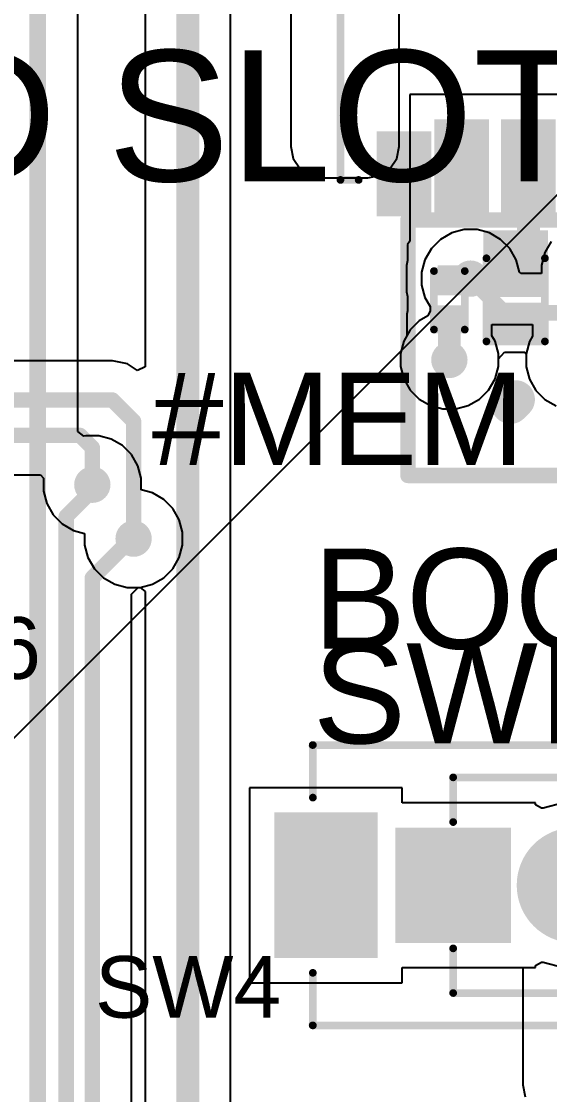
# Model space of a CAD drawing. Header units: millimetres. Extents: x 0 to 214, y 0 to 214.
# Drawn here: x 3.659 to 4.002, y 3.539 to 4.236 of the extents above; entities that cross this region are included whole.
import ezdxf

# ---------------------------------------------------------------- set-up
doc = ezdxf.new("R2010")
doc.units = ezdxf.units.MM
doc.header["$MEASUREMENT"] = 0
for name, color, linetype in [('BottomLayer', 5, 'Continuous'), ('BottomSolder', 6, 'Continuous'), ('MultiLayer', 9, 'Continuous'), ('PadHoleLayer', 156, 'Continuous'), ('TopLayer', 1, 'Continuous'), ('TopOverlay', 2, 'Continuous'), ('TopPaste', 8, 'Continuous'), ('TopSolder', 216, 'Continuous'), ('ViaHoleLayer', 16, 'Continuous')]:
    doc.layers.add(name, color=color, linetype=linetype)
doc.styles.add('Arial', font='', dxfattribs={"height": 0.2})
doc.styles.get('Arial').set_extended_font_data('Arial')

# ---------------------------------------------------------------- blocks, each defined once
blk = doc.blocks.new('DM3BT_DSF_PEJS_31')
at = {"layer": 'TopLayer'}
for points in [[(-0.20669, 0.32087), (-0.16732, 0.32087), (-0.16732, 0.26575), (-0.20669, 0.26575)], [(-0.12598, 0.26575), (-0.12598, 0.32087), (-0.09843, 0.32087), (-0.09843, 0.26575)], [(-0.08268, 0.26575), (-0.08268, 0.32087), (-0.05512, 0.32087), (-0.05512, 0.26575)], [(-0.03937, 0.26575), (-0.03937, 0.32087), (-0.01181, 0.32087), (-0.01181, 0.26575)], [(0.00394, 0.26575), (0.00394, 0.32087), (0.0315, 0.32087), (0.0315, 0.26575)], [(0.04724, 0.26575), (0.04724, 0.32087), (0.0748, 0.32087), (0.0748, 0.26575)], [(0.09055, 0.26575), (0.09055, 0.32087), (0.11811, 0.32087), (0.11811, 0.26575)], [(0.13386, 0.26575), (0.13386, 0.32087), (0.16142, 0.32087), (0.16142, 0.26575)], [(0.17717, 0.26575), (0.17717, 0.32087), (0.20472, 0.32087), (0.20472, 0.26575)], [(0.21457, 0.27362), (0.21457, 0.32087), (0.24213, 0.32087), (0.24213, 0.27362)], [(0.23819, 0.15157), (0.28543, 0.15157), (0.28543, 0.10433), (0.23819, 0.10433)], [(0.23819, -0.10039), (0.28543, -0.10039), (0.28543, -0.13189), (0.23819, -0.13189)], [(0.23819, -0.19488), (0.28543, -0.19488), (0.28543, -0.32087), (0.23819, -0.32087)], [(-0.29134, -0.25984), (-0.23228, -0.25984), (-0.23228, -0.33465), (-0.29134, -0.33465)]]:
    blk.add_hatch(color=1, dxfattribs=at).paths.add_polyline_path(points)
at = {"layer": 'TopPaste'}
for points in [[(-0.20669, 0.32087), (-0.16732, 0.32087), (-0.16732, 0.26575), (-0.20669, 0.26575)], [(-0.12598, 0.26575), (-0.12598, 0.32087), (-0.09843, 0.32087), (-0.09843, 0.26575)], [(-0.08268, 0.26575), (-0.08268, 0.32087), (-0.05512, 0.32087), (-0.05512, 0.26575)], [(-0.03937, 0.26575), (-0.03937, 0.32087), (-0.01181, 0.32087), (-0.01181, 0.26575)], [(0.00394, 0.26575), (0.00394, 0.32087), (0.0315, 0.32087), (0.0315, 0.26575)], [(0.04724, 0.26575), (0.04724, 0.32087), (0.0748, 0.32087), (0.0748, 0.26575)], [(0.09055, 0.26575), (0.09055, 0.32087), (0.11811, 0.32087), (0.11811, 0.26575)], [(0.13386, 0.26575), (0.13386, 0.32087), (0.16142, 0.32087), (0.16142, 0.26575)], [(0.17717, 0.26575), (0.17717, 0.32087), (0.20472, 0.32087), (0.20472, 0.26575)], [(0.21457, 0.27362), (0.21457, 0.32087), (0.24213, 0.32087), (0.24213, 0.27362)], [(0.23819, 0.15157), (0.28543, 0.15157), (0.28543, 0.10433), (0.23819, 0.10433)], [(0.23819, -0.10039), (0.28543, -0.10039), (0.28543, -0.13189), (0.23819, -0.13189)], [(0.23819, -0.19488), (0.28543, -0.19488), (0.28543, -0.32087), (0.23819, -0.32087)]]:
    blk.add_hatch(color=8, dxfattribs=at).paths.add_polyline_path(points)
at = {"layer": 'TopSolder'}
for points in [[(-0.21069, 0.32487), (-0.16332, 0.32487), (-0.16332, 0.26175), (-0.21069, 0.26175)], [(-0.12998, 0.26175), (-0.12998, 0.32487), (-0.09443, 0.32487), (-0.09443, 0.26175)], [(-0.08668, 0.26175), (-0.08668, 0.32487), (-0.05112, 0.32487), (-0.05112, 0.26175)], [(-0.04337, 0.26175), (-0.04337, 0.32487), (-0.00781, 0.32487), (-0.00781, 0.26175)], [(-0.00006, 0.26175), (-0.00006, 0.32487), (0.0355, 0.32487), (0.0355, 0.26175)], [(0.04324, 0.26175), (0.04324, 0.32487), (0.0788, 0.32487), (0.0788, 0.26175)], [(0.08655, 0.26175), (0.08655, 0.32487), (0.12211, 0.32487), (0.12211, 0.26175)], [(0.12986, 0.26175), (0.12986, 0.32487), (0.16542, 0.32487), (0.16542, 0.26175)], [(0.17317, 0.26175), (0.17317, 0.32487), (0.20872, 0.32487), (0.20872, 0.26175)], [(0.21057, 0.26962), (0.21057, 0.32487), (0.24613, 0.32487), (0.24613, 0.26962)], [(0.23419, 0.15557), (0.28943, 0.15557), (0.28943, 0.10033), (0.23419, 0.10033)], [(0.23419, -0.09639), (0.28943, -0.09639), (0.28943, -0.13589), (0.23419, -0.13589)], [(0.23419, -0.19088), (0.28943, -0.19088), (0.28943, -0.32487), (0.23419, -0.32487)], [(-0.29134, -0.25984), (-0.23228, -0.25984), (-0.23228, -0.33465), (-0.29134, -0.33465)]]:
    blk.add_hatch(color=216, dxfattribs=at).paths.add_polyline_path(points)
at = {"layer": 'TopLayer'}
for p, q in [((-0.29134, -0.33465), (-0.29134, -0.25984)), ((-0.29134, -0.25984), (-0.23228, -0.25984)), ((-0.23228, -0.25984), (-0.23228, -0.30906)), ((-0.23228, -0.30906), (-0.22638, -0.31496)), ((-0.22638, -0.31496), (-0.2126, -0.31496)), ((-0.2126, -0.31496), (-0.2126, -0.33465)), ((-0.2126, -0.33465), (-0.29134, -0.33465))]:
    blk.add_line(p, q, dxfattribs=at)
at = {"layer": 'TopOverlay', "const_width": 0.005}
for points in [[(-0.108, 0.333), (-0.118, 0.333)], [(-0.113, 0.328), (-0.118, 0.333)], [(-0.108, 0.333), (-0.113, 0.328)], [(-0.27559, 0.30118), (-0.27559, -0.24409)], [(-0.22244, 0.30118), (-0.27559, 0.30118)], [(0.26969, 0.30118), (0.25787, 0.30118)], [(0.26969, 0.30118), (0.26969, 0.16535)], [(0.26969, 0.09055), (0.26969, -0.08661)], [(0.26969, -0.14567), (0.26969, -0.18307)], [(0.25665, -0.33771), (-0.21579, -0.33771)]]:
    blk.add_lwpolyline(points, dxfattribs=at)
at = {"layer": 'TopOverlay', "const_width": 0.0025}
for points in [[(-0.11925, 0.333, 1), (-0.11675, 0.333, 1)], [(-0.11925, 0.333, 1), (-0.11675, 0.333, 1)], [(-0.10925, 0.333, 1), (-0.10675, 0.333, 1)], [(-0.10925, 0.333, 1), (-0.10675, 0.333, 1)], [(-0.11425, 0.328, 1), (-0.11175, 0.328, 1)], [(-0.11425, 0.328, 1), (-0.11175, 0.328, 1)], [(-0.27684, 0.30118, 1), (-0.27434, 0.30118, 1)], [(-0.27684, 0.30118, 1), (-0.27434, 0.30118, 1)], [(-0.22369, 0.30118, 1), (-0.22119, 0.30118, 1)], [(0.25662, 0.30118, 1), (0.25912, 0.30118, 1)], [(0.26844, 0.30118, 1), (0.27094, 0.30118, 1)], [(0.26844, 0.30118, 1), (0.27094, 0.30118, 1)], [(0.26844, 0.16535, 1), (0.27094, 0.16535, 1)], [(0.26844, 0.09055, 1), (0.27094, 0.09055, 1)], [(0.26844, -0.08661, 1), (0.27094, -0.08661, 1)], [(0.26844, -0.14567, 1), (0.27094, -0.14567, 1)], [(0.26844, -0.18307, 1), (0.27094, -0.18307, 1)], [(-0.27684, -0.24409, 1), (-0.27434, -0.24409, 1)], [(-0.21704, -0.33771, 1), (-0.21454, -0.33771, 1)], [(0.2554, -0.33771, 1), (0.2579, -0.33771, 1)]]:
    blk.add_lwpolyline(points, format="xyb", close=True, dxfattribs=at)
blk = doc.blocks.new('R___0201_34')
at = {"layer": 'TopLayer'}
for points in [[(-0.01614, 0.00728), (-0.00551, 0.00728), (-0.00551, -0.00728), (-0.01614, -0.00728)], [(0.00551, 0.00728), (0.01614, 0.00728), (0.01614, -0.00728), (0.00551, -0.00728)]]:
    blk.add_hatch(color=1, dxfattribs=at).paths.add_polyline_path(points)
at = {"layer": 'TopPaste'}
for points in [[(-0.01614, 0.00728), (-0.00551, 0.00728), (-0.00551, -0.00728), (-0.01614, -0.00728)], [(0.00551, 0.00728), (0.01614, 0.00728), (0.01614, -0.00728), (0.00551, -0.00728)]]:
    blk.add_hatch(color=8, dxfattribs=at).paths.add_polyline_path(points)
at = {"layer": 'TopSolder'}
for points in [[(-0.01831, 0.00945), (-0.00335, 0.00945), (-0.00335, -0.00945), (-0.01831, -0.00945)], [(0.00335, 0.00945), (0.01831, 0.00945), (0.01831, -0.00945), (0.00335, -0.00945)]]:
    blk.add_hatch(color=216, dxfattribs=at).paths.add_polyline_path(points)
at = {"layer": 'TopOverlay', "const_width": 0.005}
for points in [[(0.019, 0.01), (-0.019, 0.01)], [(-0.019, -0.01), (-0.019, 0.01)], [(0.019, -0.01), (0.019, 0.01)], [(0.019, -0.01), (-0.019, -0.01)]]:
    blk.add_lwpolyline(points, dxfattribs=at)
at = {"layer": 'TopOverlay', "const_width": 0.0025}
for points in [[(-0.02025, 0.01, 1), (-0.01775, 0.01, 1)], [(-0.02025, 0.01, 1), (-0.01775, 0.01, 1)], [(0.01775, 0.01, 1), (0.02025, 0.01, 1)], [(0.01775, 0.01, 1), (0.02025, 0.01, 1)], [(-0.02025, -0.01, 1), (-0.01775, -0.01, 1)], [(-0.02025, -0.01, 1), (-0.01775, -0.01, 1)], [(0.01775, -0.01, 1), (0.02025, -0.01, 1)], [(0.01775, -0.01, 1), (0.02025, -0.01, 1)]]:
    blk.add_lwpolyline(points, format="xyb", close=True, dxfattribs=at)
blk = doc.blocks.new('SOD_882_55')
at = {"layer": 'TopLayer'}
for points in [[(-0.00394, -0.01575), (-0.02362, -0.01575), (-0.02362, 0.01575), (-0.00394, 0.01575)], [(0.02362, -0.01575), (0.00394, -0.01575), (0.00394, 0.01575), (0.02362, 0.01575)]]:
    blk.add_hatch(color=1, dxfattribs=at).paths.add_polyline_path(points)
at = {"layer": 'TopOverlay'}
blk.add_hatch(color=2, dxfattribs=at).paths.add_polyline_path([(0.02714, -0.021), (0.04514, -0.021), (0.04514, 0.021), (0.02714, 0.021)])
at = {"layer": 'TopPaste'}
for points in [[(-0.00394, -0.01575), (-0.02362, -0.01575), (-0.02362, 0.01575), (-0.00394, 0.01575)], [(0.02362, -0.01575), (0.00394, -0.01575), (0.00394, 0.01575), (0.02362, 0.01575)]]:
    blk.add_hatch(color=8, dxfattribs=at).paths.add_polyline_path(points)
at = {"layer": 'TopSolder'}
for points in [[(-0.00177, -0.01791), (-0.02579, -0.01791), (-0.02579, 0.01791), (-0.00177, 0.01791)], [(0.02579, -0.01791), (0.00177, -0.01791), (0.00177, 0.01791), (0.02579, 0.01791)]]:
    blk.add_hatch(color=216, dxfattribs=at).paths.add_polyline_path(points)
at = {"layer": 'TopOverlay', "const_width": 0.005}
for points in [[(-0.027, 0.019), (0.027, 0.019)], [(-0.027, 0.019), (-0.027, -0.019)], [(0.027, 0.019), (0.027, -0.019)], [(-0.027, -0.019), (0.027, -0.019)]]:
    blk.add_lwpolyline(points, dxfattribs=at)
at = {"layer": 'TopOverlay', "const_width": 0.0025}
for points in [[(-0.02825, 0.019, 1), (-0.02575, 0.019, 1)], [(-0.02825, 0.019, 1), (-0.02575, 0.019, 1)], [(0.02575, 0.019, 1), (0.02825, 0.019, 1)], [(0.02575, 0.019, 1), (0.02825, 0.019, 1)], [(-0.02825, -0.019, 1), (-0.02575, -0.019, 1)], [(-0.02825, -0.019, 1), (-0.02575, -0.019, 1)], [(0.02575, -0.019, 1), (0.02825, -0.019, 1)], [(0.02575, -0.019, 1), (0.02825, -0.019, 1)]]:
    blk.add_lwpolyline(points, format="xyb", close=True, dxfattribs=at)
blk = doc.blocks.new('SS_12D02_G040_88')
at = {"layer": 'BottomLayer'}
for points in [[(-0.13189, -0.04331), (-0.19094, -0.04331), (-0.19094, 0.04331), (-0.13189, 0.04331)], [(0.13189, 0.04331), (0.19094, 0.04331), (0.19094, -0.04331), (0.13189, -0.04331)], [(-0.1122, 0.03346), (-0.04528, 0.03346), (-0.04528, -0.03346), (-0.1122, -0.03346)]]:
    blk.add_hatch(color=5, dxfattribs=at).paths.add_polyline_path(points)
h = blk.add_hatch(color=5, dxfattribs=at)
edge = h.paths.add_edge_path()
edge.add_arc((0, 0), 0.03346, 0, 360)
h = blk.add_hatch(color=5, dxfattribs=at)
edge = h.paths.add_edge_path()
edge.add_arc((0.07874, 0), 0.03346, 0, 360)
at = {"layer": 'BottomSolder'}
for points in [[(-0.12789, -0.04731), (-0.19494, -0.04731), (-0.19494, 0.04731), (-0.12789, 0.04731)], [(0.12789, 0.04731), (0.19494, 0.04731), (0.19494, -0.04731), (0.12789, -0.04731)], [(-0.1162, 0.03746), (-0.04128, 0.03746), (-0.04128, -0.03746), (-0.1162, -0.03746)]]:
    blk.add_hatch(color=6, dxfattribs=at).paths.add_polyline_path(points)
h = blk.add_hatch(color=6, dxfattribs=at)
edge = h.paths.add_edge_path()
edge.add_arc((0, 0), 0.03746, 0, 360)
h = blk.add_hatch(color=6, dxfattribs=at)
edge = h.paths.add_edge_path()
edge.add_arc((0.07874, 0), 0.03746, 0, 360)
at = {"layer": 'MultiLayer'}
for points in [[(-0.13189, -0.04331), (-0.19094, -0.04331), (-0.19094, 0.04331), (-0.13189, 0.04331)], [(0.13189, 0.04331), (0.19094, 0.04331), (0.19094, -0.04331), (0.13189, -0.04331)], [(-0.1122, 0.03346), (-0.04528, 0.03346), (-0.04528, -0.03346), (-0.1122, -0.03346)]]:
    blk.add_hatch(color=9, dxfattribs=at).paths.add_polyline_path(points)
h = blk.add_hatch(color=9, dxfattribs=at)
edge = h.paths.add_edge_path()
edge.add_arc((0, 0), 0.03346, 0, 360)
h = blk.add_hatch(color=9, dxfattribs=at)
edge = h.paths.add_edge_path()
edge.add_arc((0.07874, 0), 0.03346, 0, 360)
at = {"layer": 'PadHoleLayer'}
for points in [[(-0.1752, -0.02953), (-0.1752, 0.02953), (-0.14764, 0.02953), (-0.14764, -0.02953)], [(0.14764, -0.02953), (0.14764, 0.02953), (0.1752, 0.02953), (0.1752, -0.02953)]]:
    blk.add_hatch(color=156, dxfattribs=at).paths.add_polyline_path(points)
h = blk.add_hatch(color=156, dxfattribs=at)
edge = h.paths.add_edge_path()
edge.add_arc((-0.07874, 0), 0.01969, 0, 360)
h = blk.add_hatch(color=156, dxfattribs=at)
edge = h.paths.add_edge_path()
edge.add_arc((0, 0), 0.01969, 0, 360)
h = blk.add_hatch(color=156, dxfattribs=at)
edge = h.paths.add_edge_path()
edge.add_arc((0.07874, 0), 0.01969, 0, 360)
at = {"layer": 'TopLayer'}
for points in [[(-0.13189, -0.04331), (-0.19094, -0.04331), (-0.19094, 0.04331), (-0.13189, 0.04331)], [(0.13189, 0.04331), (0.19094, 0.04331), (0.19094, -0.04331), (0.13189, -0.04331)], [(-0.1122, 0.03346), (-0.04528, 0.03346), (-0.04528, -0.03346), (-0.1122, -0.03346)]]:
    blk.add_hatch(color=1, dxfattribs=at).paths.add_polyline_path(points)
h = blk.add_hatch(color=1, dxfattribs=at)
edge = h.paths.add_edge_path()
edge.add_arc((0, 0), 0.03346, 0, 360)
h = blk.add_hatch(color=1, dxfattribs=at)
edge = h.paths.add_edge_path()
edge.add_arc((0.07874, 0), 0.03346, 0, 360)
at = {"layer": 'TopSolder'}
for points in [[(-0.12789, -0.04731), (-0.19494, -0.04731), (-0.19494, 0.04731), (-0.12789, 0.04731)], [(0.12789, 0.04731), (0.19494, 0.04731), (0.19494, -0.04731), (0.12789, -0.04731)], [(-0.1162, 0.03746), (-0.04128, 0.03746), (-0.04128, -0.03746), (-0.1162, -0.03746)]]:
    blk.add_hatch(color=216, dxfattribs=at).paths.add_polyline_path(points)
h = blk.add_hatch(color=216, dxfattribs=at)
edge = h.paths.add_edge_path()
edge.add_arc((0, 0), 0.03746, 0, 360)
h = blk.add_hatch(color=216, dxfattribs=at)
edge = h.paths.add_edge_path()
edge.add_arc((0.07874, 0), 0.03746, 0, 360)
at = {"layer": 'TopOverlay', "const_width": 0.005}
for points in [[(-0.17, 0.091), (-0.16988, 0.05686)], [(-0.16988, 0.091), (0.16988, 0.091)], [(0.16976, 0.091), (0.16988, 0.05686)], [(-0.07874, 0.07), (0.00326, 0.07)], [(-0.07874, 0.041), (-0.07874, 0.07)], [(0.00326, 0.043), (0.00326, 0.07)], [(-0.07874, -0.07), (-0.07874, -0.041)], [(-0.07874, -0.07), (-0.07874, -0.041)], [(0.00326, -0.07), (0.00326, -0.043)], [(0.00326, -0.07), (0.00326, -0.043)], [(-0.17, -0.091), (-0.16988, -0.05686)], [(0.16976, -0.091), (0.16988, -0.05686)], [(-0.07874, -0.07), (0.00326, -0.07)], [(-0.07874, -0.07), (0.00326, -0.07)], [(-0.16988, -0.091), (0.16988, -0.091)]]:
    blk.add_lwpolyline(points, dxfattribs=at)
at = {"layer": 'TopOverlay', "const_width": 0.0025}
for points in [[(-0.17125, 0.091, 1), (-0.16875, 0.091, 1)], [(-0.17113, 0.091, 1), (-0.16863, 0.091, 1)], [(0.16851, 0.091, 1), (0.17101, 0.091, 1)], [(0.16863, 0.091, 1), (0.17113, 0.091, 1)], [(-0.07999, 0.07, 1), (-0.07749, 0.07, 1)], [(-0.07999, 0.07, 1), (-0.07749, 0.07, 1)], [(0.00201, 0.07, 1), (0.00451, 0.07, 1)], [(0.00201, 0.07, 1), (0.00451, 0.07, 1)], [(-0.17113, 0.05686, 1), (-0.16863, 0.05686, 1)], [(0.16863, 0.05686, 1), (0.17113, 0.05686, 1)], [(-0.07999, 0.041, 1), (-0.07749, 0.041, 1)], [(0.00201, 0.043, 1), (0.00451, 0.043, 1)], [(-0.07999, -0.041, 1), (-0.07749, -0.041, 1)], [(-0.07999, -0.041, 1), (-0.07749, -0.041, 1)], [(0.00201, -0.043, 1), (0.00451, -0.043, 1)], [(0.00201, -0.043, 1), (0.00451, -0.043, 1)], [(-0.17113, -0.05686, 1), (-0.16863, -0.05686, 1)], [(0.16863, -0.05686, 1), (0.17113, -0.05686, 1)], [(-0.07999, -0.07, 1), (-0.07749, -0.07, 1)], [(-0.07999, -0.07, 1), (-0.07749, -0.07, 1)], [(-0.07999, -0.07, 1), (-0.07749, -0.07, 1)], [(-0.07999, -0.07, 1), (-0.07749, -0.07, 1)], [(0.00201, -0.07, 1), (0.00451, -0.07, 1)], [(0.00201, -0.07, 1), (0.00451, -0.07, 1)], [(0.00201, -0.07, 1), (0.00451, -0.07, 1)], [(0.00201, -0.07, 1), (0.00451, -0.07, 1)], [(-0.17125, -0.091, 1), (-0.16875, -0.091, 1)], [(-0.17113, -0.091, 1), (-0.16863, -0.091, 1)], [(0.16851, -0.091, 1), (0.17101, -0.091, 1)], [(0.16863, -0.091, 1), (0.17113, -0.091, 1)]]:
    blk.add_lwpolyline(points, format="xyb", close=True, dxfattribs=at)

msp = doc.modelspace()

# ---------------------------------------------------------------- hatches: boundary and pattern name
at = {"layer": 'BottomLayer'}
h = msp.add_hatch(color=5, dxfattribs=at)
edge = h.paths.add_edge_path()
edge.add_arc((3.9507, 4.06878), 0.01181, 0, 360)
h = msp.add_hatch(color=5, dxfattribs=at)
edge = h.paths.add_edge_path()
edge.add_arc((3.93692, 4.016), 0.01181, 0, 360)
h = msp.add_hatch(color=5, dxfattribs=at)
edge = h.paths.add_edge_path()
edge.add_arc((3.97665, 3.98697), 0.01181, 0, 360)
h = msp.add_hatch(color=5, dxfattribs=at)
edge = h.paths.add_edge_path()
edge.add_arc((3.705, 3.935), 0.01181, 0, 360)
h = msp.add_hatch(color=5, dxfattribs=at)
edge = h.paths.add_edge_path()
edge.add_arc((3.73181, 3.9), 0.01181, 0, 360)
at = {"layer": 'TopLayer'}
for points in [[(3.99316, 4.07735), (3.92941, 4.07735), (3.92941, 4.06022), (3.99316, 4.06022)], [(3.92964, 4.0227), (3.94421, 4.0227), (3.94421, 4.04581), (3.92964, 4.04581)]]:
    msp.add_hatch(color=1, dxfattribs=at).paths.add_polyline_path(points)
h = msp.add_hatch(color=1, dxfattribs=at)
edge = h.paths.add_edge_path()
edge.add_arc((3.9507, 4.06878), 0.01181, 0, 360)
h = msp.add_hatch(color=1, dxfattribs=at)
edge = h.paths.add_edge_path()
edge.add_arc((3.93692, 4.016), 0.01181, 0, 360)
h = msp.add_hatch(color=1, dxfattribs=at)
edge = h.paths.add_edge_path()
edge.add_arc((3.97665, 3.98697), 0.01181, 0, 360)
h = msp.add_hatch(color=1, dxfattribs=at)
edge = h.paths.add_edge_path()
edge.add_arc((3.705, 3.935), 0.01181, 0, 360)
h = msp.add_hatch(color=1, dxfattribs=at)
edge = h.paths.add_edge_path()
edge.add_arc((3.73181, 3.9), 0.01181, 0, 360)
at = {"layer": 'ViaHoleLayer'}
h = msp.add_hatch(color=16, dxfattribs=at)
edge = h.paths.add_edge_path()
edge.add_arc((3.9507, 4.06878), 0.00591, 0, 360)
h = msp.add_hatch(color=16, dxfattribs=at)
edge = h.paths.add_edge_path()
edge.add_arc((3.93692, 4.016), 0.00591, 0, 360)
h = msp.add_hatch(color=16, dxfattribs=at)
edge = h.paths.add_edge_path()
edge.add_arc((3.97665, 3.98697), 0.00591, 0, 360)
h = msp.add_hatch(color=16, dxfattribs=at)
edge = h.paths.add_edge_path()
edge.add_arc((3.705, 3.935), 0.00591, 0, 360)
h = msp.add_hatch(color=16, dxfattribs=at)
edge = h.paths.add_edge_path()
edge.add_arc((3.73181, 3.9), 0.00591, 0, 360)

# ---------------------------------------------------------------- linework, layer by layer
at = {"layer": 'BottomLayer'}
for p, q in [((3.79474, 3.31258), (3.79474, 4.42277)), ((3.73926, 4.27979), (3.73926, 4.01149)), ((3.83398, 4.28246), (3.83398, 4.15451)), ((3.90429, 4.15451), (3.90429, 4.28246)), ((3.83398, 4.15451), (3.83553, 4.1467)), ((3.90274, 4.1467), (3.90429, 4.15451)), ((3.83553, 4.1467), (3.83995, 4.14009)), ((3.89832, 4.14009), (3.90274, 4.1467)), ((3.83995, 4.14009), (3.84657, 4.13567)), ((3.8917, 4.13567), (3.89832, 4.14009)), ((3.84657, 4.13567), (3.85437, 4.13412)), ((3.85437, 4.13412), (3.8839, 4.13412)), ((3.8839, 4.13412), (3.8917, 4.13567)), ((3.93842, 4.09842), (3.93117, 4.09423)), ((3.94651, 4.10059), (3.93842, 4.09842)), ((3.95489, 4.10059), (3.94651, 4.10059)), ((3.96298, 4.09842), (3.95489, 4.10059)), ((3.97023, 4.09423), (3.96298, 4.09842)), ((3.93117, 4.09423), (3.92525, 4.08831)), ((3.97616, 4.08831), (3.97023, 4.09423)), ((4.00309, 4.09294), (3.9989, 4.08568)), ((3.92525, 4.08831), (3.92106, 4.08106)), ((3.98035, 4.08106), (3.97616, 4.08831)), ((3.9989, 4.08568), (3.99673, 4.07759)), ((3.92106, 4.08106), (3.91889, 4.07297)), ((3.9825, 4.07303), (3.98035, 4.08106)), ((3.99673, 4.07759), (3.99673, 4.07208)), ((3.91889, 4.07297), (3.91889, 4.06459)), ((3.98345, 4.07208), (3.9825, 4.07303)), ((3.99673, 4.07208), (3.98345, 4.07208)), ((3.91889, 4.06459), (3.92106, 4.0565)), ((3.92106, 4.0565), (3.92438, 4.05075)), ((3.92453, 4.04787), (3.92283, 4.04459)), ((3.92438, 4.05075), (3.92453, 4.04787)), ((3.91739, 4.04146), (3.91147, 4.03553)), ((3.92283, 4.04459), (3.91739, 4.04146)), ((3.91147, 4.03553), (3.90728, 4.02828)), ((3.90728, 4.02828), (3.90511, 4.02019)), ((3.90511, 4.02019), (3.90511, 4.01181)), ((3.96873, 4.01683), (3.97274, 4.02096)), ((3.97274, 4.02096), (3.97351, 4.0211)), ((3.97351, 4.0211), (3.98586, 4.0211)), ((3.98586, 4.0211), (3.98673, 4.01997)), ((3.98673, 4.01997), (3.98673, 4.0116)), ((3.718, 4.01549), (3.385, 4.01549)), ((3.72775, 4.01355), (3.718, 4.01549)), ((3.73426, 4.0092), (3.72775, 4.01355)), ((3.96873, 4.01181), (3.96873, 4.01683)), ((3.73926, 4.01149), (3.73426, 4.0092)), ((3.90511, 4.01181), (3.90728, 4.00372)), ((3.96657, 4.00372), (3.96873, 4.01181)), ((3.98673, 4.0116), (3.98889, 4.0035)), ((3.90728, 4.00372), (3.91147, 3.99647)), ((3.96238, 3.99647), (3.96657, 4.00372)), ((3.98889, 4.0035), (3.99308, 3.99625)), ((3.91147, 3.99647), (3.91739, 3.99054)), ((3.95646, 3.99054), (3.96238, 3.99647)), ((3.99308, 3.99625), (3.999, 3.99033)), ((3.91739, 3.99054), (3.92464, 3.98636)), ((3.92464, 3.98636), (3.93273, 3.98419)), ((3.94111, 3.98419), (3.9492, 3.98636)), ((3.9492, 3.98636), (3.95646, 3.99054)), ((3.999, 3.99033), (4.00626, 3.98614)), ((3.93273, 3.98419), (3.94111, 3.98419)), ((3.45004, 3.94151), (3.67141, 3.94151)), ((3.67141, 3.94151), (3.67319, 3.93919)), ((3.67319, 3.93919), (3.67319, 3.93081)), ((3.67319, 3.93081), (3.67536, 3.92272)), ((3.67536, 3.92272), (3.67954, 3.91547)), ((3.67954, 3.91547), (3.68547, 3.90954)), ((3.68547, 3.90954), (3.69272, 3.90536)), ((3.69272, 3.90536), (3.7, 3.90341)), ((3.7, 3.90341), (3.7, 3.89581)), ((3.7, 3.89581), (3.70217, 3.88772)), ((3.70217, 3.88772), (3.70636, 3.88047)), ((3.70636, 3.88047), (3.71228, 3.87454)), ((3.71228, 3.87454), (3.71953, 3.87036)), ((3.71953, 3.87036), (3.72762, 3.86819)), ((3.72762, 3.86819), (3.736, 3.86819)), ((3.736, 3.86819), (3.73926, 3.86568)), ((3.73926, 3.86568), (3.73926, 3.31258)), ((3.90624, 3.73834), (3.80718, 3.73834)), ((3.80718, 3.73834), (3.80718, 3.61173)), ((3.90624, 3.7285), (3.90624, 3.73834)), ((3.99285, 3.7285), (3.90624, 3.7285)), ((3.99285, 3.72718), (3.99285, 3.7285)), ((3.99668, 3.72497), (3.99285, 3.72718)), ((4.01109, 3.7285), (3.99785, 3.72495)), ((3.99785, 3.72495), (3.99668, 3.72497)), ((3.99285, 3.62289), (3.99668, 3.6251)), ((3.99285, 3.62157), (3.99285, 3.62289)), ((3.99668, 3.6251), (3.99785, 3.62512)), ((3.99785, 3.62512), (4.01109, 3.62157)), ((3.90624, 3.61173), (3.90624, 3.62157)), ((3.90624, 3.62157), (3.99285, 3.62157)), ((3.80718, 3.61173), (3.90624, 3.61173))]:
    msp.add_line(p, q, dxfattribs=at)
for points, const_width in [([(3.767, 3.297), (3.767, 4.47)], 0.015), ([(3.9507, 4.06878), (3.97289, 4.04659)], 0.01), ([(3.97289, 4.04659), (4.02855, 4.04659)], 0.01), ([(3.385, 3.99), (3.718, 3.99)], 0.01), ([(3.718, 3.99), (3.73181, 3.97619)], 0.01), ([(3.73181, 3.9), (3.73181, 3.97619)], 0.01), ([(3.433, 3.967), (3.697, 3.967)], 0.01), ([(3.697, 3.967), (3.705, 3.959)], 0.01), ([(3.705, 3.935), (3.705, 3.959)], 0.01)]:
    msp.add_lwpolyline(points, dxfattribs=dict(at, const_width=const_width))
at = {"layer": 'BottomLayer', "const_width": 0.005}
for points in [[(3.9482, 4.06878, 1), (3.9532, 4.06878, 1)], [(3.97039, 4.04659, 1), (3.97539, 4.04659, 1)], [(3.97039, 4.04659, 1), (3.97539, 4.04659, 1)], [(3.7155, 3.99, 1), (3.7205, 3.99, 1)], [(3.7155, 3.99, 1), (3.7205, 3.99, 1)], [(3.72931, 3.97619, 1), (3.73431, 3.97619, 1)], [(3.72931, 3.97619, 1), (3.73431, 3.97619, 1)], [(3.6945, 3.967, 1), (3.6995, 3.967, 1)], [(3.6945, 3.967, 1), (3.6995, 3.967, 1)], [(3.7025, 3.959, 1), (3.7075, 3.959, 1)], [(3.7025, 3.959, 1), (3.7075, 3.959, 1)], [(3.7025, 3.935, 1), (3.7075, 3.935, 1)], [(3.72931, 3.9, 1), (3.73431, 3.9, 1)]]:
    msp.add_lwpolyline(points, format="xyb", close=True, dxfattribs=at)
at = {"layer": 'BottomSolder'}
msp.add_line((0.01331, 0.13315), (214.05121, 213.98292), dxfattribs=at)
at = {"layer": 'TopLayer'}
for p, q in [((3.83398, 4.28246), (3.83398, 4.15451)), ((3.90429, 4.15451), (3.90429, 4.28246)), ((3.6955, 3.96949), (3.6955, 4.26651)), ((4.02201, 4.18829), (3.91114, 4.18829)), ((3.91114, 4.18829), (3.91114, 4.09317)), ((3.83398, 4.15451), (3.83553, 4.1467)), ((3.90274, 4.1467), (3.90429, 4.15451)), ((3.83553, 4.1467), (3.83995, 4.14009)), ((3.89832, 4.14009), (3.90274, 4.1467)), ((3.83995, 4.14009), (3.84657, 4.13567)), ((3.8917, 4.13567), (3.89832, 4.14009)), ((3.84657, 4.13567), (3.85437, 4.13412)), ((3.85437, 4.13412), (3.8839, 4.13412)), ((3.8839, 4.13412), (3.8917, 4.13567)), ((3.91114, 4.09317), (3.90964, 4.09084)), ((3.90964, 4.09084), (3.90964, 4.09084)), ((3.90964, 4.09084), (3.90964, 4.08048)), ((3.90964, 4.08048), (3.90902, 4.07735)), ((3.90902, 4.07735), (3.90902, 4.06022)), ((3.90902, 4.06022), (3.90964, 4.05709)), ((3.90964, 4.05709), (3.90964, 4.04778)), ((3.90964, 4.04778), (3.90925, 4.04581)), ((3.90925, 4.04581), (3.90925, 4.03169)), ((3.9646, 4.03169), (3.9646, 4.03894)), ((3.9646, 4.03894), (3.99086, 4.03894)), ((3.99086, 4.03894), (3.99086, 4.03147)), ((3.90728, 4.02828), (3.90511, 4.02019)), ((3.90925, 4.03169), (3.90728, 4.02828)), ((3.96657, 4.02828), (3.9646, 4.03169)), ((3.96873, 4.02019), (3.96657, 4.02828)), ((3.98889, 4.02806), (3.98673, 4.01997)), ((3.99086, 4.03147), (3.98889, 4.02806)), ((3.90511, 4.02019), (3.90511, 4.01181)), ((3.96873, 4.01181), (3.96873, 4.02019)), ((3.98673, 4.01997), (3.98673, 4.0116)), ((3.90511, 4.01181), (3.90728, 4.00372)), ((3.96657, 4.00372), (3.96873, 4.01181)), ((3.98673, 4.0116), (3.98889, 4.0035)), ((3.90728, 4.00372), (3.91147, 3.99647)), ((3.96238, 3.99647), (3.96657, 4.00372)), ((3.98889, 4.0035), (3.99308, 3.99625)), ((3.91147, 3.99647), (3.91739, 3.99054)), ((3.95646, 3.99054), (3.96238, 3.99647)), ((3.99308, 3.99625), (3.999, 3.99033)), ((3.91739, 3.99054), (3.92464, 3.98636)), ((3.92464, 3.98636), (3.93273, 3.98419)), ((3.94111, 3.98419), (3.9492, 3.98636)), ((3.9492, 3.98636), (3.95646, 3.99054)), ((3.999, 3.99033), (4.00626, 3.98614)), ((3.93273, 3.98419), (3.94111, 3.98419)), ((3.69947, 3.96645), (3.6955, 3.96949)), ((3.70081, 3.96681), (3.69947, 3.96645)), ((3.70919, 3.96681), (3.70081, 3.96681)), ((3.71728, 3.96464), (3.70919, 3.96681)), ((3.72453, 3.96046), (3.71728, 3.96464)), ((3.73046, 3.95453), (3.72453, 3.96046)), ((3.73464, 3.94728), (3.73046, 3.95453)), ((3.73681, 3.93919), (3.73464, 3.94728)), ((3.73681, 3.93159), (3.73681, 3.93919)), ((3.74409, 3.92964), (3.73681, 3.93159)), ((3.75134, 3.92546), (3.74409, 3.92964)), ((3.75727, 3.91953), (3.75134, 3.92546)), ((3.76145, 3.91228), (3.75727, 3.91953)), ((3.76362, 3.90419), (3.76145, 3.91228)), ((3.76362, 3.89581), (3.76362, 3.90419)), ((3.76145, 3.88772), (3.76362, 3.89581)), ((3.75727, 3.88047), (3.76145, 3.88772)), ((3.75134, 3.87454), (3.75727, 3.88047)), ((3.74409, 3.87036), (3.75134, 3.87454)), ((3.73049, 3.86399), (3.73469, 3.86819)), ((3.73469, 3.86819), (3.736, 3.86819)), ((3.736, 3.86819), (3.74409, 3.87036)), ((3.73049, 3.45681), (3.73049, 3.86399)), ((3.90624, 3.73834), (3.80718, 3.73834)), ((3.80718, 3.73834), (3.80718, 3.61173)), ((3.90624, 3.7285), (3.90624, 3.73834)), ((3.99285, 3.7285), (3.90624, 3.7285)), ((3.99285, 3.72718), (3.99285, 3.7285)), ((3.99668, 3.72497), (3.99285, 3.72718)), ((4.01109, 3.7285), (3.99785, 3.72495)), ((3.99785, 3.72495), (3.99668, 3.72497)), ((3.90624, 3.61173), (3.90624, 3.62157)), ((3.90624, 3.62157), (3.98461, 3.62157)), ((3.98461, 3.62157), (3.98461, 3.5455)), ((3.80718, 3.61173), (3.90624, 3.61173)), ((3.98461, 3.5455), (3.98616, 3.5377))]:
    msp.add_line(p, q, dxfattribs=at)
for points, const_width in [([(3.6695, 3.42996), (3.6695, 4.36678)], 0.011), ([(3.98823, 4.14073), (3.98831, 4.14065)], 0.015), ([(3.98831, 4.07278), (3.98831, 4.14065)], 0.015), ([(3.97992, 4.06886), (3.98, 4.06878)], 0.015), ([(3.97665, 3.98697), (3.98, 3.99032)], 0.025), ([(3.688, 3.91431), (3.705, 3.93131)], 0.01), ([(3.705, 3.93131), (3.705, 3.935)], 0.01), ([(3.688, 3.43921), (3.688, 3.91431)], 0.01), ([(3.705, 3.87454), (3.73046, 3.9)], 0.01), ([(3.73046, 3.9), (3.73181, 3.9)], 0.01), ([(3.705, 3.44625), (3.705, 3.87454)], 0.01)]:
    msp.add_lwpolyline(points, dxfattribs=dict(at, const_width=const_width))
for points, const_width in [([(3.98448, 4.14073, 1), (3.99198, 4.14073, 1)], 0.0075), ([(3.98456, 4.14065, 1), (3.99206, 4.14065, 1)], 0.0075), ([(3.98456, 4.14065, 1), (3.99206, 4.14065, 1)], 0.0075), ([(3.97617, 4.06886, 1), (3.98367, 4.06886, 1)], 0.0075), ([(3.97625, 4.06878, 1), (3.98375, 4.06878, 1)], 0.0075), ([(3.98456, 4.07278, 1), (3.99206, 4.07278, 1)], 0.0075), ([(3.9704, 3.98697, 1), (3.9829, 3.98697, 1)], 0.0125), ([(3.97375, 3.99032, 1), (3.98625, 3.99032, 1)], 0.0125), ([(3.7025, 3.935, 1), (3.7075, 3.935, 1)], 0.005), ([(3.7025, 3.93131, 1), (3.7075, 3.93131, 1)], 0.005), ([(3.7025, 3.93131, 1), (3.7075, 3.93131, 1)], 0.005), ([(3.6855, 3.91431, 1), (3.6905, 3.91431, 1)], 0.005), ([(3.6855, 3.91431, 1), (3.6905, 3.91431, 1)], 0.005), ([(3.72796, 3.9, 1), (3.73296, 3.9, 1)], 0.005), ([(3.72796, 3.9, 1), (3.73296, 3.9, 1)], 0.005), ([(3.72931, 3.9, 1), (3.73431, 3.9, 1)], 0.005), ([(3.7025, 3.87454, 1), (3.7075, 3.87454, 1)], 0.005), ([(3.7025, 3.87454, 1), (3.7075, 3.87454, 1)], 0.005)]:
    msp.add_lwpolyline(points, format="xyb", close=True, dxfattribs=dict(at, const_width=const_width))
at = {"layer": 'TopOverlay', "const_width": 0.01}
for points in [[(3.91, 4.10686), (4.275, 4.10686)], [(3.91, 3.941), (3.91, 4.10686)], [(3.91, 3.941), (4.275, 3.941)]]:
    msp.add_lwpolyline(points, dxfattribs=at)
at = {"layer": 'TopOverlay', "const_width": 0.005}
for points in [[(3.9075, 4.10686, 1), (3.9125, 4.10686, 1)], [(3.9075, 4.10686, 1), (3.9125, 4.10686, 1)], [(3.9075, 3.941, 1), (3.9125, 3.941, 1)], [(3.9075, 3.941, 1), (3.9125, 3.941, 1)]]:
    msp.add_lwpolyline(points, format="xyb", close=True, dxfattribs=at)
at = {"layer": 'TopSolder'}
msp.add_line((0.01331, 0.13315), (214.05121, 213.98292), dxfattribs=at)

# ---------------------------------------------------------------- block references
for name, p, rotation in [('DM3BT_DSF_PEJS_31', (4.13587, 4.43403), 180), ('SOD_882_55', (3.98, 4.055), 90), ('R___0201_34', (3.93692, 4.0547), 270)]:
    msp.add_blockref(name, p, dxfattribs=dict(rotation=rotation))
msp.add_blockref('SS_12D02_G040_88', (4.01813, 3.67503))

# ---------------------------------------------------------------- texts
at = {"layer": 'TopOverlay', "style": 'Arial'}
for s, height, p in [('SD SLOT', 0.085, (3.517, 4.132)), ('BOOT0', 0.065, (3.8482, 3.8286)), ('SWITCH', 0.065, (3.8482, 3.76712))]:
    msp.add_text(s, height=height, rotation=360, dxfattribs=at).set_placement(p)
for s, height, p in [('#MEM', 0.06, (3.74362, 3.94778)), ('C106', 0.04, (3.53802, 3.80901)), ('SW4', 0.04, (3.70668, 3.58901))]:
    msp.add_text(s, height=height, dxfattribs=at).set_placement(p)

doc.saveas('drawing.dxf')
